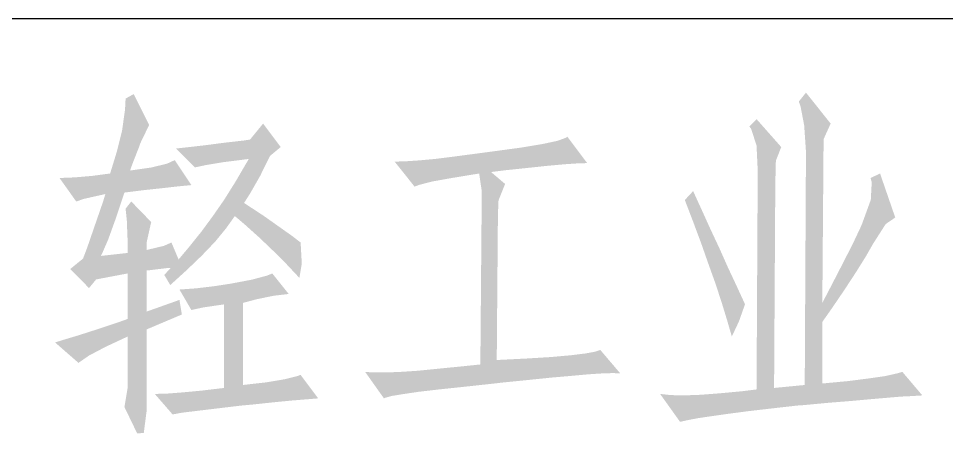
# Model space of a CAD drawing. Header units: metres. Extents: x 497246 to 997717, y 2998582 to 5998198.
# Drawn here: x 499713.1 to 499723.74, y 2999006.68 to 2999011.44 of the extents above; entities that cross this region are included whole.
import ezdxf

# ---------------------------------------------------------------- set-up
doc = ezdxf.new("R2010")
doc.units = ezdxf.units.M
doc.header["$LTSCALE"] = 1000
doc.layers.get('0').update_dxf_attribs({"linetype": 'CONTINUOUS'})
doc.layers.add('A0h$0$z_图框', color=7, linetype='CONTINUOUS')

# ---------------------------------------------------------------- blocks, each defined once
blk = doc.blocks.new('A0h$0$TK-A2-CN')
for points in [[(-54.549, 274.239), (-54.726, 274.157), (-55.095, 274.068), (-55.572, 274), (-55.525, 274.136), (-55.354, 274.573), (-55.34, 274.621), (-55.136, 275.044), (-55.49, 275.754), (-55.675, 275.651), (-55.688, 275.399), (-55.757, 274.907), (-55.873, 274.443), (-56.03, 273.932), (-56.446, 273.877), (-56.842, 273.843), (-57.19, 273.829), (-56.807, 273.29), (-56.623, 273.352), (-56.139, 273.461), (-56.193, 273.283), (-56.405, 272.669), (-56.555, 272.233), (-56.651, 271.98), (-56.944, 271.741), (-56.514, 271.304), (-56.35, 271.502), (-55.627, 271.639), (-55.627, 270.595), (-55.818, 270.527), (-56.33, 270.356), (-56.753, 270.22), (-57.074, 270.124), (-57.292, 270.056), (-56.753, 269.585), (-56.739, 269.599), (-56.514, 269.755), (-56.139, 269.953), (-55.627, 270.192), (-55.627, 269.025), (-55.702, 268.575), (-55.409, 267.968), (-55.258, 267.981), (-55.19, 268.507), (-55.19, 270.356), (-54.385, 270.697), (-54.44, 271.032), (-55.19, 270.765), (-55.19, 271.707), (-55.177, 271.707), (-54.726, 271.762), (-54.644, 271.762), (-54.788, 271.605), (-54.651, 271.373), (-54.283, 271.707), (-53.928, 272.048), (-53.621, 272.369), (-53.375, 272.669), (-53.17, 272.956), (-52.938, 272.758), (-52.604, 272.458), (-52.29, 272.157), (-51.983, 271.85), (-51.69, 271.537), (-51.635, 271.864), (-51.662, 272.349), (-51.847, 272.492), (-52.154, 272.71), (-52.522, 272.97), (-52.959, 273.256), (-52.816, 273.481), (-52.59, 273.877), (-52.365, 274.334), (-52.119, 274.539), (-52.522, 275.078), (-52.822, 274.71), (-52.966, 274.689), (-53.436, 274.635), (-53.853, 274.58), (-54.214, 274.539), (-54.521, 274.505), (-54.085, 274.068), (-54.071, 274.075), (-53.846, 274.123), (-53.443, 274.191), (-52.85, 274.266), (-52.918, 274.15), (-53.157, 273.741), (-53.409, 273.338), (-53.669, 272.963), (-53.935, 272.601), (-54.214, 272.253), (-54.46, 271.96), (-54.624, 272.349), (-54.794, 272.273), (-55.19, 272.178), (-55.19, 272.362), (-55.088, 272.819), (-55.545, 273.29), (-55.675, 273.126), (-55.647, 272.854), (-55.627, 272.349), (-55.627, 272.11), (-56.241, 272.041), (-56.214, 272.096), (-56.077, 272.41), (-55.907, 272.881), (-55.702, 273.495), (-55.258, 273.55), (-54.822, 273.597), (-54.46, 273.638), (-54.167, 273.666)], [(-46.974, 273.693), (-47.295, 273.966), (-46.967, 274.007), (-46.449, 274.061), (-45.998, 274.109), (-45.623, 274.143), (-45.316, 274.164), (-45.091, 274.171), (-45.548, 274.778), (-45.582, 274.751), (-45.773, 274.682), (-46.121, 274.607), (-46.619, 274.525), (-47.268, 274.437), (-47.629, 274.389), (-48.141, 274.321), (-48.578, 274.266), (-48.953, 274.232), (-49.267, 274.211), (-49.506, 274.205), (-49.049, 273.631), (-48.94, 273.672), (-48.653, 273.747), (-48.196, 273.829), (-47.568, 273.932), (-47.513, 273.556), (-47.513, 272.956), (-47.541, 269.551), (-47.936, 269.51), (-48.489, 269.455), (-48.967, 269.407), (-49.376, 269.38), (-49.717, 269.367), (-49.984, 269.367), (-50.182, 269.38), (-49.752, 268.773), (-49.724, 268.786), (-49.581, 268.827), (-49.329, 268.868), (-48.96, 268.923), (-48.489, 268.978), (-47.909, 269.039), (-47.22, 269.114), (-47.043, 269.135), (-46.435, 269.196), (-45.896, 269.251), (-45.432, 269.291), (-45.05, 269.326), (-44.736, 269.346), (-44.497, 269.353), (-44.333, 269.346), (-44.791, 269.885), (-44.907, 269.844), (-45.132, 269.803), (-45.466, 269.762), (-45.923, 269.721), (-46.483, 269.687), (-47.165, 269.653), (-47.138, 272.99), (-47.124, 273.318)], [(-51.935, 271.168), (-52.311, 271.639), (-52.427, 271.591), (-52.781, 271.496), (-53.252, 271.407), (-53.655, 271.345), (-54.051, 271.298), (-54.44, 271.27), (-54.167, 270.8), (-53.887, 270.861), (-53.416, 270.929), (-53.416, 269.012), (-53.941, 268.95), (-54.378, 268.909), (-54.733, 268.882), (-55.006, 268.875), (-54.597, 268.404), (-54.378, 268.445), (-54.037, 268.486), (-53.58, 268.541), (-53.013, 268.609), (-52.775, 268.63), (-52.27, 268.684), (-51.847, 268.725), (-51.512, 268.752), (-51.26, 268.773), (-51.662, 269.312), (-51.737, 269.285), (-52.038, 269.21), (-52.447, 269.141), (-52.986, 269.08), (-52.986, 270.963), (-52.679, 271.045), (-52.283, 271.127)]]:
    blk.add_hatch(color=7).paths.add_polyline_path(points)
h = blk.add_hatch(color=7)
h.paths.add_polyline_path([(-38.247, 272.772), (-38.028, 272.922), (-38.376, 273.932), (-38.595, 273.829), (-38.567, 273.734), (-38.588, 273.331), (-38.786, 272.785), (-38.833, 272.676), (-39.004, 272.314), (-39.209, 271.912), (-39.441, 271.461), (-39.7, 270.963), (-39.673, 274.437), (-39.666, 274.73), (-39.509, 275.078), (-40.075, 275.788), (-40.239, 275.583), (-40.198, 275.467), (-40.116, 275.037), (-40.075, 274.437), (-40.103, 269.08), (-40.806, 269.012), (-40.778, 273.693), (-40.765, 274.225), (-40.642, 274.539), (-41.208, 275.18), (-41.372, 275.01), (-41.331, 274.955), (-41.208, 274.573), (-41.181, 274), (-41.208, 268.978), (-41.536, 268.937), (-42.047, 268.889), (-42.498, 268.855), (-42.873, 268.841), (-43.18, 268.848), (-43.419, 268.875), (-42.962, 268.234), (-42.812, 268.268), (-42.566, 268.316), (-42.252, 268.363), (-41.863, 268.418), (-41.399, 268.479), (-40.867, 268.541), (-40.266, 268.609), (-40.15, 268.616), (-39.577, 268.67), (-39.065, 268.711), (-38.615, 268.752), (-38.219, 268.786), (-37.892, 268.814), (-37.619, 268.827), (-37.407, 268.841), (-37.864, 269.38), (-37.987, 269.346), (-38.253, 269.285), (-38.636, 269.23), (-39.113, 269.169), (-39.7, 269.114), (-39.7, 270.527), (-39.489, 270.827), (-39.188, 271.27), (-38.929, 271.666), (-38.711, 272.014), (-38.54, 272.314)])
h.paths.add_polyline_path([(-41.665, 271.352), (-41.863, 271.775), (-42.054, 272.205), (-42.259, 272.642), (-42.457, 273.079), (-42.662, 273.529), (-42.853, 273.324), (-42.675, 272.86), (-42.484, 272.349), (-42.314, 271.864), (-42.15, 271.407), (-42.007, 270.97), (-41.884, 270.568), (-41.775, 270.192), (-41.611, 270.54), (-41.474, 270.929), (-41.474, 270.936)], flags=17)
at = {"layer": 'A0h$0$z_图框'}
blk.add_line((-79.5, 277.487), (0, 277.487), dxfattribs=at)
blk = doc.blocks.new('A0h$0$图签A2-CN')
at = {"layer": 'A0h$0$z_图框'}
blk.add_blockref('A0h$0$TK-A2-CN', (0.456, 0), dxfattribs=at)

msp = doc.modelspace()

# ---------------------------------------------------------------- block references
at = {"layer": 'A0h$0$z_图框', "xscale": 0.5, "yscale": 0.5, "zscale": 0.5}
msp.add_blockref('A0h$0$图签A2-CN', (499741.936, 2998872.692), dxfattribs=at)

doc.saveas('drawing.dxf')
